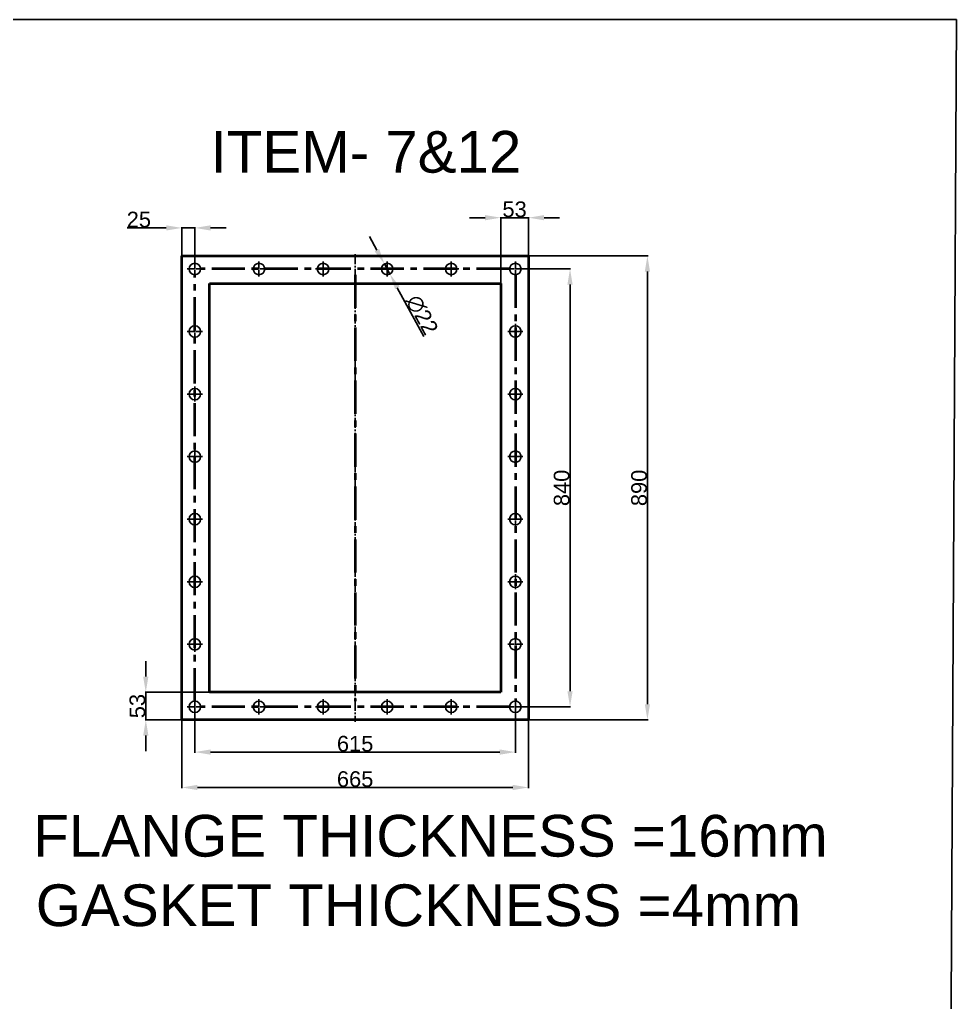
# Model space of a CAD drawing. Header units: millimetres. Extents: x 26210 to 45551, y 4625 to 8601.
# Drawn here: x 33898 to 35695, y 6663 to 8548 of the extents above; entities that cross this region are included whole.
import ezdxf

# ---------------------------------------------------------------- set-up
doc = ezdxf.new("R2010")
doc.units = ezdxf.units.MM
doc.linetypes.add('CENTER2', pattern=[28.575, 19.05, -3.175, 3.175, -3.175])
doc.linetypes.add('CENTERX2', pattern=[101.6, 63.5, -12.7, 12.7, -12.7])
doc.styles.get("Standard").update_dxf_attribs({"font": 'arial.ttf'})
doc.dimstyles.new('ISO-25', dxfattribs={"dimtxt": 2.5, "dimasz": 2.5, "dimexe": 1.25, "dimexo": 0.625, "dimtad": 1, "dimdsep": 46, "dimtxsty": 'Standard', "dimcen": 2.5, "dimadec": 0, "dimazin": 0, "dimtfac": 1, "dimtmove": 0, "dimatfit": 3, "dimfxl": 1, "dimarcsym": 0})

# ---------------------------------------------------------------- blocks, each defined once
blk = doc.blocks.new('*U61')
at = {"color": 0, "linetype": 'CENTER2', "lineweight": -3, "transparency": 16777216}
blk.add_line((0, 448.5), (0, -448.5), dxfattribs=at)
blk = doc.blocks.new('*U46')
at = {"color": 0, "linetype": 'CENTER2', "lineweight": -3, "transparency": 16777216}
for p, q in [((-14.5, 0), (-2.2, 0)), ((0, 2.2), (0, 14.5)), ((2.2, 0), (14.5, 0)), ((0, -14.5), (0, -2.2))]:
    blk.add_line(p, q, dxfattribs=at)
at = {"color": 0, "linetype": 'Continuous', "lineweight": -3, "transparency": 16777216}
for p, q in [((-1.1, 0), (1.1, 0)), ((0, -1.1), (0, 1.1))]:
    blk.add_line(p, q, dxfattribs=at)
blk = doc.blocks.new('*U47')
at = {"color": 0, "linetype": 'CENTER2', "lineweight": -3, "transparency": 16777216}
for p, q in [((-14.5, 0), (-2.2, 0)), ((0, 2.2), (0, 14.5)), ((2.2, 0), (14.5, 0)), ((0, -14.5), (0, -2.2))]:
    blk.add_line(p, q, dxfattribs=at)
at = {"color": 0, "linetype": 'Continuous', "lineweight": -3, "transparency": 16777216}
for p, q in [((-1.1, 0), (1.1, 0)), ((0, -1.1), (0, 1.1))]:
    blk.add_line(p, q, dxfattribs=at)
blk = doc.blocks.new('*U48')
at = {"color": 0, "linetype": 'CENTER2', "lineweight": -3, "transparency": 16777216}
for p, q in [((-14.5, 0), (-2.2, 0)), ((0, 2.2), (0, 14.5)), ((2.2, 0), (14.5, 0)), ((0, -14.5), (0, -2.2))]:
    blk.add_line(p, q, dxfattribs=at)
at = {"color": 0, "linetype": 'Continuous', "lineweight": -3, "transparency": 16777216}
for p, q in [((-1.1, 0), (1.1, 0)), ((0, -1.1), (0, 1.1))]:
    blk.add_line(p, q, dxfattribs=at)
blk = doc.blocks.new('*U49')
at = {"color": 0, "linetype": 'CENTER2', "lineweight": -3, "transparency": 16777216}
for p, q in [((-14.5, 0), (-2.2, 0)), ((0, 2.2), (0, 14.5)), ((2.2, 0), (14.5, 0)), ((0, -14.5), (0, -2.2))]:
    blk.add_line(p, q, dxfattribs=at)
at = {"color": 0, "linetype": 'Continuous', "lineweight": -3, "transparency": 16777216}
for p, q in [((-1.1, 0), (1.1, 0)), ((0, -1.1), (0, 1.1))]:
    blk.add_line(p, q, dxfattribs=at)
blk = doc.blocks.new('*U50')
at = {"color": 0, "linetype": 'CENTER2', "lineweight": -3, "transparency": 16777216}
for p, q in [((-14.5, 0), (-2.2, 0)), ((0, 2.2), (0, 14.5)), ((2.2, 0), (14.5, 0)), ((0, -14.5), (0, -2.2))]:
    blk.add_line(p, q, dxfattribs=at)
at = {"color": 0, "linetype": 'Continuous', "lineweight": -3, "transparency": 16777216}
for p, q in [((-1.1, 0), (1.1, 0)), ((0, -1.1), (0, 1.1))]:
    blk.add_line(p, q, dxfattribs=at)
blk = doc.blocks.new('*U51')
at = {"color": 0, "linetype": 'CENTER2', "lineweight": -3, "transparency": 16777216}
for p, q in [((-14.5, 0), (-2.2, 0)), ((0, 2.2), (0, 14.5)), ((2.2, 0), (14.5, 0)), ((0, -14.5), (0, -2.2))]:
    blk.add_line(p, q, dxfattribs=at)
at = {"color": 0, "linetype": 'Continuous', "lineweight": -3, "transparency": 16777216}
for p, q in [((-1.1, 0), (1.1, 0)), ((0, -1.1), (0, 1.1))]:
    blk.add_line(p, q, dxfattribs=at)
blk = doc.blocks.new('*U52')
at = {"color": 0, "linetype": 'CENTER2', "lineweight": -3, "transparency": 16777216}
for p, q in [((-14.5, 0), (-2.2, 0)), ((0, 2.2), (0, 14.5)), ((2.2, 0), (14.5, 0)), ((0, -14.5), (0, -2.2))]:
    blk.add_line(p, q, dxfattribs=at)
at = {"color": 0, "linetype": 'Continuous', "lineweight": -3, "transparency": 16777216}
for p, q in [((-1.1, 0), (1.1, 0)), ((0, -1.1), (0, 1.1))]:
    blk.add_line(p, q, dxfattribs=at)
blk = doc.blocks.new('*U53')
at = {"color": 0, "linetype": 'CENTER2', "lineweight": -3, "transparency": 16777216}
for p, q in [((-14.5, 0), (-2.2, 0)), ((0, 2.2), (0, 14.5)), ((2.2, 0), (14.5, 0)), ((0, -14.5), (0, -2.2))]:
    blk.add_line(p, q, dxfattribs=at)
at = {"color": 0, "linetype": 'Continuous', "lineweight": -3, "transparency": 16777216}
for p, q in [((-1.1, 0), (1.1, 0)), ((0, -1.1), (0, 1.1))]:
    blk.add_line(p, q, dxfattribs=at)
blk = doc.blocks.new('*U54')
at = {"color": 0, "linetype": 'CENTER2', "lineweight": -3, "transparency": 16777216}
for p, q in [((-14.5, 0), (-2.2, 0)), ((0, 2.2), (0, 14.5)), ((2.2, 0), (14.5, 0)), ((0, -14.5), (0, -2.2))]:
    blk.add_line(p, q, dxfattribs=at)
at = {"color": 0, "linetype": 'Continuous', "lineweight": -3, "transparency": 16777216}
for p, q in [((-1.1, 0), (1.1, 0)), ((0, -1.1), (0, 1.1))]:
    blk.add_line(p, q, dxfattribs=at)
blk = doc.blocks.new('*U55')
at = {"color": 0, "linetype": 'CENTER2', "lineweight": -3, "transparency": 16777216}
for p, q in [((-14.5, 0), (-2.2, 0)), ((0, 2.2), (0, 14.5)), ((2.2, 0), (14.5, 0)), ((0, -14.5), (0, -2.2))]:
    blk.add_line(p, q, dxfattribs=at)
at = {"color": 0, "linetype": 'Continuous', "lineweight": -3, "transparency": 16777216}
for p, q in [((-1.1, 0), (1.1, 0)), ((0, -1.1), (0, 1.1))]:
    blk.add_line(p, q, dxfattribs=at)
blk = doc.blocks.new('*U56')
at = {"color": 0, "linetype": 'CENTER2', "lineweight": -3, "transparency": 16777216}
for p, q in [((-14.5, 0), (-2.2, 0)), ((0, 2.2), (0, 14.5)), ((2.2, 0), (14.5, 0)), ((0, -14.5), (0, -2.2))]:
    blk.add_line(p, q, dxfattribs=at)
at = {"color": 0, "linetype": 'Continuous', "lineweight": -3, "transparency": 16777216}
for p, q in [((-1.1, 0), (1.1, 0)), ((0, -1.1), (0, 1.1))]:
    blk.add_line(p, q, dxfattribs=at)
blk = doc.blocks.new('*U57')
at = {"color": 0, "linetype": 'CENTER2', "lineweight": -3, "transparency": 16777216}
for p, q in [((-14.5, 0), (-2.2, 0)), ((0, 2.2), (0, 14.5)), ((2.2, 0), (14.5, 0)), ((0, -14.5), (0, -2.2))]:
    blk.add_line(p, q, dxfattribs=at)
at = {"color": 0, "linetype": 'Continuous', "lineweight": -3, "transparency": 16777216}
for p, q in [((-1.1, 0), (1.1, 0)), ((0, -1.1), (0, 1.1))]:
    blk.add_line(p, q, dxfattribs=at)
blk = doc.blocks.new('*U58')
at = {"color": 0, "linetype": 'CENTER2', "lineweight": -3, "transparency": 16777216}
for p, q in [((-14.5, 0), (-2.2, 0)), ((0, 2.2), (0, 14.5)), ((2.2, 0), (14.5, 0)), ((0, -14.5), (0, -2.2))]:
    blk.add_line(p, q, dxfattribs=at)
at = {"color": 0, "linetype": 'Continuous', "lineweight": -3, "transparency": 16777216}
for p, q in [((-1.1, 0), (1.1, 0)), ((0, -1.1), (0, 1.1))]:
    blk.add_line(p, q, dxfattribs=at)
blk = doc.blocks.new('*U59')
at = {"color": 0, "linetype": 'CENTER2', "lineweight": -3, "transparency": 16777216}
for p, q in [((-14.5, 0), (-2.2, 0)), ((0, 2.2), (0, 14.5)), ((2.2, 0), (14.5, 0)), ((0, -14.5), (0, -2.2))]:
    blk.add_line(p, q, dxfattribs=at)
at = {"color": 0, "linetype": 'Continuous', "lineweight": -3, "transparency": 16777216}
for p, q in [((-1.1, 0), (1.1, 0)), ((0, -1.1), (0, 1.1))]:
    blk.add_line(p, q, dxfattribs=at)
blk = doc.blocks.new('*U60')
at = {"color": 0, "linetype": 'CENTER2', "lineweight": -3, "transparency": 16777216}
for p, q in [((-14.5, 0), (-2.2, 0)), ((0, 2.2), (0, 14.5)), ((2.2, 0), (14.5, 0)), ((0, -14.5), (0, -2.2))]:
    blk.add_line(p, q, dxfattribs=at)
at = {"color": 0, "linetype": 'Continuous', "lineweight": -3, "transparency": 16777216}
for p, q in [((-1.1, 0), (1.1, 0)), ((0, -1.1), (0, 1.1))]:
    blk.add_line(p, q, dxfattribs=at)
blk = doc.blocks.new('*U62')
at = {"color": 0, "linetype": 'CENTER2', "lineweight": -3, "transparency": 16777216}
for p, q in [((-14.5, 0), (-2.2, 0)), ((0, 2.2), (0, 14.5)), ((2.2, 0), (14.5, 0)), ((0, -14.5), (0, -2.2))]:
    blk.add_line(p, q, dxfattribs=at)
at = {"color": 0, "linetype": 'Continuous', "lineweight": -3, "transparency": 16777216}
for p, q in [((-1.1, 0), (1.1, 0)), ((0, -1.1), (0, 1.1))]:
    blk.add_line(p, q, dxfattribs=at)
blk = doc.blocks.new('*U63')
at = {"color": 0, "linetype": 'CENTER2', "lineweight": -3, "transparency": 16777216}
for p, q in [((-14.5, 0), (-2.2, 0)), ((0, 2.2), (0, 14.5)), ((2.2, 0), (14.5, 0)), ((0, -14.5), (0, -2.2))]:
    blk.add_line(p, q, dxfattribs=at)
at = {"color": 0, "linetype": 'Continuous', "lineweight": -3, "transparency": 16777216}
for p, q in [((-1.1, 0), (1.1, 0)), ((0, -1.1), (0, 1.1))]:
    blk.add_line(p, q, dxfattribs=at)
blk = doc.blocks.new('*U64')
at = {"color": 0, "linetype": 'CENTER2', "lineweight": -3, "transparency": 16777216}
for p, q in [((-14.5, 0), (-2.2, 0)), ((0, 2.2), (0, 14.5)), ((2.2, 0), (14.5, 0)), ((0, -14.5), (0, -2.2))]:
    blk.add_line(p, q, dxfattribs=at)
at = {"color": 0, "linetype": 'Continuous', "lineweight": -3, "transparency": 16777216}
for p, q in [((-1.1, 0), (1.1, 0)), ((0, -1.1), (0, 1.1))]:
    blk.add_line(p, q, dxfattribs=at)
blk = doc.blocks.new('*U65')
at = {"color": 0, "linetype": 'CENTER2', "lineweight": -3, "transparency": 16777216}
for p, q in [((-14.5, 0), (-2.2, 0)), ((0, 2.2), (0, 14.5)), ((2.2, 0), (14.5, 0)), ((0, -14.5), (0, -2.2))]:
    blk.add_line(p, q, dxfattribs=at)
at = {"color": 0, "linetype": 'Continuous', "lineweight": -3, "transparency": 16777216}
for p, q in [((-1.1, 0), (1.1, 0)), ((0, -1.1), (0, 1.1))]:
    blk.add_line(p, q, dxfattribs=at)
blk = doc.blocks.new('*U66')
at = {"color": 0, "linetype": 'CENTER2', "lineweight": -3, "transparency": 16777216}
for p, q in [((-14.5, 0), (-2.2, 0)), ((0, 2.2), (0, 14.5)), ((2.2, 0), (14.5, 0)), ((0, -14.5), (0, -2.2))]:
    blk.add_line(p, q, dxfattribs=at)
at = {"color": 0, "linetype": 'Continuous', "lineweight": -3, "transparency": 16777216}
for p, q in [((-1.1, 0), (1.1, 0)), ((0, -1.1), (0, 1.1))]:
    blk.add_line(p, q, dxfattribs=at)
blk = doc.blocks.new('*U67')
at = {"color": 0, "linetype": 'CENTER2', "lineweight": -3, "transparency": 16777216}
for p, q in [((-14.5, 0), (-2.2, 0)), ((0, 2.2), (0, 14.5)), ((2.2, 0), (14.5, 0)), ((0, -14.5), (0, -2.2))]:
    blk.add_line(p, q, dxfattribs=at)
at = {"color": 0, "linetype": 'Continuous', "lineweight": -3, "transparency": 16777216}
for p, q in [((-1.1, 0), (1.1, 0)), ((0, -1.1), (0, 1.1))]:
    blk.add_line(p, q, dxfattribs=at)
blk = doc.blocks.new('*U68')
at = {"color": 0, "linetype": 'CENTER2', "lineweight": -3, "transparency": 16777216}
for p, q in [((-14.5, 0), (-2.2, 0)), ((0, 2.2), (0, 14.5)), ((2.2, 0), (14.5, 0)), ((0, -14.5), (0, -2.2))]:
    blk.add_line(p, q, dxfattribs=at)
at = {"color": 0, "linetype": 'Continuous', "lineweight": -3, "transparency": 16777216}
for p, q in [((-1.1, 0), (1.1, 0)), ((0, -1.1), (0, 1.1))]:
    blk.add_line(p, q, dxfattribs=at)
blk = doc.blocks.new('*U69')
at = {"color": 0, "linetype": 'CENTER2', "lineweight": -3, "transparency": 16777216}
for p, q in [((-14.5, 0), (-2.2, 0)), ((0, 2.2), (0, 14.5)), ((2.2, 0), (14.5, 0)), ((0, -14.5), (0, -2.2))]:
    blk.add_line(p, q, dxfattribs=at)
at = {"color": 0, "linetype": 'Continuous', "lineweight": -3, "transparency": 16777216}
for p, q in [((-1.1, 0), (1.1, 0)), ((0, -1.1), (0, 1.1))]:
    blk.add_line(p, q, dxfattribs=at)
blk = doc.blocks.new('*U70')
at = {"color": 0, "linetype": 'CENTER2', "lineweight": -3, "transparency": 16777216}
for p, q in [((-14.5, 0), (-2.2, 0)), ((0, 2.2), (0, 14.5)), ((2.2, 0), (14.5, 0)), ((0, -14.5), (0, -2.2))]:
    blk.add_line(p, q, dxfattribs=at)
at = {"color": 0, "linetype": 'Continuous', "lineweight": -3, "transparency": 16777216}
for p, q in [((-1.1, 0), (1.1, 0)), ((0, -1.1), (0, 1.1))]:
    blk.add_line(p, q, dxfattribs=at)
blk = doc.blocks.new('*U71')
at = {"color": 0, "linetype": 'CENTER2', "lineweight": -3, "transparency": 16777216}
for p, q in [((-14.5, 0), (-2.2, 0)), ((0, 2.2), (0, 14.5)), ((2.2, 0), (14.5, 0)), ((0, -14.5), (0, -2.2))]:
    blk.add_line(p, q, dxfattribs=at)
at = {"color": 0, "linetype": 'Continuous', "lineweight": -3, "transparency": 16777216}
for p, q in [((-1.1, 0), (1.1, 0)), ((0, -1.1), (0, 1.1))]:
    blk.add_line(p, q, dxfattribs=at)
blk = doc.blocks.new('*D72')
at = {"color": 0, "lineweight": -2, "transparency": 16777216}
for p, q in [((34209.2, 7204.2), (34209.2, 7073.9)), ((34874.2, 7204.2), (34874.2, 7073.9)), ((34844.2, 7075.2), (34239.2, 7075.2))]:
    blk.add_line(p, q, dxfattribs=at)
at = {"color": 0, "lineweight": -3, "transparency": 16777216}
for points in [[(34239.2, 7080.2), (34239.2, 7070.2), (34209.2, 7075.2)], [(34844.2, 7080.2), (34844.2, 7070.2), (34874.2, 7075.2)]]:
    blk.add_solid(points, dxfattribs=at)
at = {"layer": 'Defpoints', "color": 0, "lineweight": -3, "transparency": 16777216}
for p in [(34209.2, 7204.8), (34874.2, 7204.8), (34209.2, 7075.2)]:
    blk.add_point(p, dxfattribs=at)
at = {"color": 0, "transparency": 16777216, "insert": (34541.7, 7091.1), "char_height": 30, "attachment_point": 5}
blk.add_mtext('665', dxfattribs=at)
blk = doc.blocks.new('*D73')
at = {"color": 0, "lineweight": -2, "transparency": 16777216}
for p, q in [((34874.8, 8094.8), (35103.9, 8094.8)), ((35102.6, 8064.8), (35102.6, 7234.8)), ((34874.8, 7204.8), (35103.9, 7204.8))]:
    blk.add_line(p, q, dxfattribs=at)
at = {"color": 0, "lineweight": -3, "transparency": 16777216}
for points in [[(35097.6, 8064.8), (35107.6, 8064.8), (35102.6, 8094.8)], [(35097.6, 7234.8), (35107.6, 7234.8), (35102.6, 7204.8)]]:
    blk.add_solid(points, dxfattribs=at)
at = {"layer": 'Defpoints', "color": 0, "lineweight": -3, "transparency": 16777216}
for p in [(34874.2, 8094.8), (34874.2, 7204.8), (35102.6, 7204.8)]:
    blk.add_point(p, dxfattribs=at)
at = {"color": 0, "transparency": 16777216, "insert": (35086.7, 7649.8), "char_height": 30, "attachment_point": 5, "rotation": 90}
blk.add_mtext('890', dxfattribs=at)
blk = doc.blocks.new('*D74')
at = {"color": 0, "lineweight": -2, "transparency": 16777216}
for p, q in [((34849.8, 8069.8), (34955.3, 8069.8)), ((34954.1, 8039.8), (34954.1, 7259.8)), ((34849.8, 7229.8), (34955.3, 7229.8))]:
    blk.add_line(p, q, dxfattribs=at)
at = {"color": 0, "lineweight": -3, "transparency": 16777216}
for points in [[(34949.1, 8039.8), (34959.1, 8039.8), (34954.1, 8069.8)], [(34949.1, 7259.8), (34959.1, 7259.8), (34954.1, 7229.8)]]:
    blk.add_solid(points, dxfattribs=at)
at = {"layer": 'Defpoints', "color": 0, "lineweight": -3, "transparency": 16777216}
for p in [(34849.2, 8069.8), (34849.2, 7229.8), (34954.1, 7229.8)]:
    blk.add_point(p, dxfattribs=at)
at = {"color": 0, "transparency": 16777216, "insert": (34938.1, 7649.8), "char_height": 30, "attachment_point": 5, "rotation": 90}
blk.add_mtext('840', dxfattribs=at)
blk = doc.blocks.new('*D75')
at = {"color": 0, "lineweight": -2, "transparency": 16777216}
for p, q in [((34234.2, 7229.2), (34234.2, 7141.8)), ((34849.2, 7229.2), (34849.2, 7141.8)), ((34264.2, 7143.1), (34819.2, 7143.1))]:
    blk.add_line(p, q, dxfattribs=at)
at = {"color": 0, "lineweight": -3, "transparency": 16777216}
for points in [[(34264.2, 7148.1), (34264.2, 7138.1), (34234.2, 7143.1)], [(34819.2, 7148.1), (34819.2, 7138.1), (34849.2, 7143.1)]]:
    blk.add_solid(points, dxfattribs=at)
at = {"layer": 'Defpoints', "color": 0, "lineweight": -3, "transparency": 16777216}
for p in [(34234.2, 7229.8), (34849.2, 7229.8), (34849.2, 7143.1)]:
    blk.add_point(p, dxfattribs=at)
at = {"color": 0, "transparency": 16777216, "insert": (34541.7, 7159), "char_height": 30, "attachment_point": 5}
blk.add_mtext('615', dxfattribs=at)
blk = doc.blocks.new('*D76')
at = {"color": 0, "lineweight": -2, "transparency": 16777216}
for p, q in [((34583.6, 8105.8), (34569.3, 8132.2)), ((34597.9, 8079.4), (34608.4, 8060.1)), ((34673.5, 7940.1), (34622.7, 8033.7))]:
    blk.add_line(p, q, dxfattribs=at)
at = {"color": 0, "lineweight": -3, "transparency": 16777216}
for points in [[(34588, 8108.2), (34579.2, 8103.4), (34597.9, 8079.4)], [(34627.1, 8036.1), (34618.3, 8031.3), (34608.4, 8060.1)]]:
    blk.add_solid(points, dxfattribs=at)
at = {"layer": 'Defpoints', "color": 0, "lineweight": -3, "transparency": 16777216}
for p in [(34597.9, 8079.4), (34608.4, 8060.1)]:
    blk.add_point(p, dxfattribs=at)
at = {"color": 0, "transparency": 16777216, "insert": (34670, 7981.7), "char_height": 30, "attachment_point": 5, "rotation": 298.4672}
blk.add_mtext('∅22', dxfattribs=at)
blk = doc.blocks.new('*D77')
at = {"color": 0, "lineweight": -2, "transparency": 16777216}
for p, q in [((34179.2, 8148.5), (34104.2, 8148.5)), ((34209.2, 8070.4), (34209.2, 8149.7)), ((34234.2, 8148.5), (34209.2, 8148.5)), ((34234.2, 8070.4), (34234.2, 8149.7)), ((34264.2, 8148.5), (34294.2, 8148.5))]:
    blk.add_line(p, q, dxfattribs=at)
at = {"color": 0, "lineweight": -3, "transparency": 16777216}
for points in [[(34179.2, 8153.5), (34179.2, 8143.5), (34209.2, 8148.5)], [(34264.2, 8153.5), (34264.2, 8143.5), (34234.2, 8148.5)]]:
    blk.add_solid(points, dxfattribs=at)
at = {"layer": 'Defpoints', "color": 0, "lineweight": -3, "transparency": 16777216}
for p in [(34209.2, 8148.5), (34209.2, 8069.8), (34234.2, 8069.8)]:
    blk.add_point(p, dxfattribs=at)
at = {"color": 0, "transparency": 16777216, "insert": (34126.7, 8164.4), "char_height": 30, "attachment_point": 5}
blk.add_mtext('25', dxfattribs=at)
blk = doc.blocks.new('*D78')
at = {"color": 0, "lineweight": -2, "transparency": 16777216}
for p, q in [((34140, 7287.8), (34140, 7317.8)), ((34261.5, 7257.8), (34138.7, 7257.8)), ((34140, 7257.8), (34140, 7204.8)), ((34261.5, 7204.8), (34138.7, 7204.8)), ((34140, 7174.8), (34140, 7144.8))]:
    blk.add_line(p, q, dxfattribs=at)
at = {"color": 0, "lineweight": -3, "transparency": 16777216}
for points in [[(34135, 7287.8), (34145, 7287.8), (34140, 7257.8)], [(34135, 7174.8), (34145, 7174.8), (34140, 7204.8)]]:
    blk.add_solid(points, dxfattribs=at)
at = {"layer": 'Defpoints', "color": 0, "lineweight": -3, "transparency": 16777216}
for p in [(34262.2, 7257.8), (34140, 7204.8), (34262.2, 7204.8)]:
    blk.add_point(p, dxfattribs=at)
at = {"color": 0, "transparency": 16777216, "insert": (34124, 7231.3), "char_height": 30, "attachment_point": 5, "rotation": 90}
blk.add_mtext('53', dxfattribs=at)
blk = doc.blocks.new('*D79')
at = {"color": 0, "lineweight": -2, "transparency": 16777216}
for p, q in [((34791.2, 8168.1), (34761.2, 8168.1)), ((34821.2, 8042.4), (34821.2, 8169.4)), ((34821.2, 8168.1), (34874.2, 8168.1)), ((34874.2, 8042.4), (34874.2, 8169.4)), ((34904.2, 8168.1), (34934.2, 8168.1))]:
    blk.add_line(p, q, dxfattribs=at)
at = {"color": 0, "lineweight": -3, "transparency": 16777216}
for points in [[(34791.2, 8173.1), (34791.2, 8163.1), (34821.2, 8168.1)], [(34904.2, 8173.1), (34904.2, 8163.1), (34874.2, 8168.1)]]:
    blk.add_solid(points, dxfattribs=at)
at = {"layer": 'Defpoints', "color": 0, "lineweight": -3, "transparency": 16777216}
for p in [(34874.2, 8168.1), (34821.2, 8041.8), (34874.2, 8041.8)]:
    blk.add_point(p, dxfattribs=at)
at = {"color": 0, "transparency": 16777216, "insert": (34847.7, 8184.1), "char_height": 30, "attachment_point": 5}
blk.add_mtext('53', dxfattribs=at)

msp = doc.modelspace()

# ---------------------------------------------------------------- linework, layer by layer
at = {"lineweight": 40}
for p, q in [((34209.17, 8094.776), (34874.17, 8094.776)), ((34209.17, 7204.776), (34209.17, 8094.776)), ((34874.17, 8094.776), (34874.17, 7204.776)), ((34262.17, 8041.776), (34821.17, 8041.776)), ((34262.17, 7257.776), (34262.17, 8041.776)), ((34821.17, 8041.776), (34821.17, 7257.776)), ((34821.17, 7257.776), (34262.17, 7257.776)), ((34874.17, 7204.776), (34209.17, 7204.776))]:
    msp.add_line(p, q, dxfattribs=at)
at = {"linetype": 'CENTERX2', "lineweight": 40}
for p, q in [((34838.17, 8069.776), (34245.17, 8069.776)), ((34234.17, 7240.776), (34234.17, 8058.776)), ((34541.67, 8058.776), (34541.67, 7240.776)), ((34849.17, 8058.776), (34849.17, 7240.776)), ((34838.17, 7229.776), (34245.17, 7229.776)), ((34838.17, 7229.776), (34245.17, 7229.776))]:
    msp.add_line(p, q, dxfattribs=at)
at = {"color": 0, "linetype": 'Continuous', "lineweight": -3}
msp.add_lwpolyline([(26229.906, 8547.969), (35695.46, 8547.969), (35675.172, 4778.161), (26209.618, 4778.161)], close=True, dxfattribs=at)
at = {"color": 3, "lineweight": -3}
for centre in [(34234.17, 8069.776), (34357.17, 8069.776), (34480.17, 8069.776), (34603.17, 8069.776), (34726.17, 8069.776), (34849.17, 8069.776), (34849.17, 8069.776), (34234.17, 7949.776), (34849.17, 7949.776), (34234.17, 7829.776), (34849.17, 7829.776), (34234.17, 7709.776), (34849.17, 7709.776), (34234.17, 7589.776), (34849.17, 7589.776), (34234.17, 7469.776), (34849.17, 7469.776), (34234.17, 7349.776), (34849.17, 7349.776), (34234.17, 7229.776), (34234.17, 7229.776), (34357.17, 7229.776), (34480.17, 7229.776), (34603.17, 7229.776), (34726.17, 7229.776), (34849.17, 7229.776), (34849.17, 7229.776), (34849.17, 7229.776)]:
    msp.add_circle(centre, 11, dxfattribs=at)

# ---------------------------------------------------------------- block references
at = {"color": 2, "linetype": 'CENTER2', "lineweight": -3}
for name, p in [('*U61', (34541.67, 7649.776)), ('*U49', (34234.17, 8069.776)), ('*U63', (34357.17, 8069.776)), ('*U64', (34480.17, 8069.776)), ('*U65', (34603.17, 8069.776)), ('*U66', (34726.17, 8069.776)), ('*U62', (34849.17, 8069.776)), ('*U67', (34849.17, 8069.776)), ('*U48', (34234.17, 7949.776)), ('*U60', (34849.17, 7949.776)), ('*U47', (34234.17, 7829.776)), ('*U59', (34849.17, 7829.776)), ('*U46', (34234.17, 7709.776)), ('*U58', (34849.17, 7709.776)), ('*U50', (34234.17, 7589.776)), ('*U57', (34849.17, 7589.776)), ('*U51', (34234.17, 7469.776)), ('*U56', (34849.17, 7469.776)), ('*U53', (34234.17, 7349.776)), ('*U55', (34849.17, 7349.776)), ('*U52', (34234.17, 7229.776)), ('*U68', (34357.17, 7229.776)), ('*U69', (34480.17, 7229.776)), ('*U70', (34603.17, 7229.776)), ('*U71', (34726.17, 7229.776)), ('*U54', (34849.17, 7229.776))]:
    msp.add_blockref(name, p, dxfattribs=at)

# ---------------------------------------------------------------- texts
at = {"char_height": 80, "attachment_point": 1}
for s, width, insert in [('ITEM- 7&12', 2477.14155, (34264.425, 8334.484)), ('FLANGE THICKNESS =16mm', 1632.40396, (33924.077, 7022.584)), ('GASKET THICKNESS =4mm', 1632.40396, (33928.929, 6889.306))]:
    msp.add_mtext_dynamic_manual_height_columns(s, width=width, gutter_width=12.5, heights=[0], dxfattribs=dict(at, insert=insert))

# ---------------------------------------------------------------- dimensions: what is measured, and where the dimension line sits
at = {"color": 4}
for base, p1, p2, picture, middle in [((34874.17, 8168.114), (34821.17, 8041.776), (34874.17, 8041.776), '*D79', (34847.67, 8184.066)), ((34209.17, 8148.46), (34234.17, 8069.776), (34209.17, 8069.776), '*D77', (34126.69, 8164.402))]:
    dim = msp.add_linear_dim(base=base, p1=p1, p2=p2, dimstyle='ISO-25', override={"dimtxt": 30, "dimasz": 30}, dxfattribs=at)
    dim.commit()
    dim.dimension.update_dxf_attribs({"geometry": picture, "text_midpoint": middle})
dim = msp.add_diameter_dim_2p(p1=(34597.927, 8079.446), p2=(34608.413, 8060.106), dimstyle='ISO-25', override={"dimtxt": 30, "dimasz": 30})
dim.commit()
dim.dimension.update_dxf_attribs({"geometry": '*D76', "text_midpoint": (34670.01, 7981.709)})
dim = msp.add_linear_dim(base=(35102.633, 7204.776), p1=(34874.17, 8094.776), p2=(34874.17, 7204.776), angle=90, dimstyle='ISO-25', override={"dimtxt": 30, "dimasz": 30}, dxfattribs=at)
dim.commit()
dim.dimension.update_dxf_attribs({"geometry": '*D73', "text_midpoint": (35102.633, 7649.776), "dimtype": 160})
for base, p1, p2, picture, middle in [((34954.067, 7229.776), (34849.17, 8069.776), (34849.17, 7229.776), '*D74', (34938.124, 7649.776)), ((34139.967, 7204.776), (34262.17, 7257.776), (34262.17, 7204.776), '*D78', (34124.014, 7231.276))]:
    dim = msp.add_linear_dim(base=base, p1=p1, p2=p2, angle=90, dimstyle='ISO-25', override={"dimtxt": 30, "dimasz": 30}, dxfattribs=at)
    dim.commit()
    dim.dimension.update_dxf_attribs({"geometry": picture, "text_midpoint": middle})
for base, p1, p2, picture, middle in [((34849.17, 7143.091), (34234.17, 7229.776), (34849.17, 7229.776), '*D75', (34541.67, 7143.091)), ((34209.17, 7075.187), (34874.17, 7204.776), (34209.17, 7204.776), '*D72', (34541.67, 7075.187))]:
    dim = msp.add_linear_dim(base=base, p1=p1, p2=p2, dimstyle='ISO-25', override={"dimtxt": 30, "dimasz": 30}, dxfattribs=at)
    dim.commit()
    dim.dimension.update_dxf_attribs({"geometry": picture, "text_midpoint": middle, "dimtype": 160})

doc.saveas('drawing.dxf')
